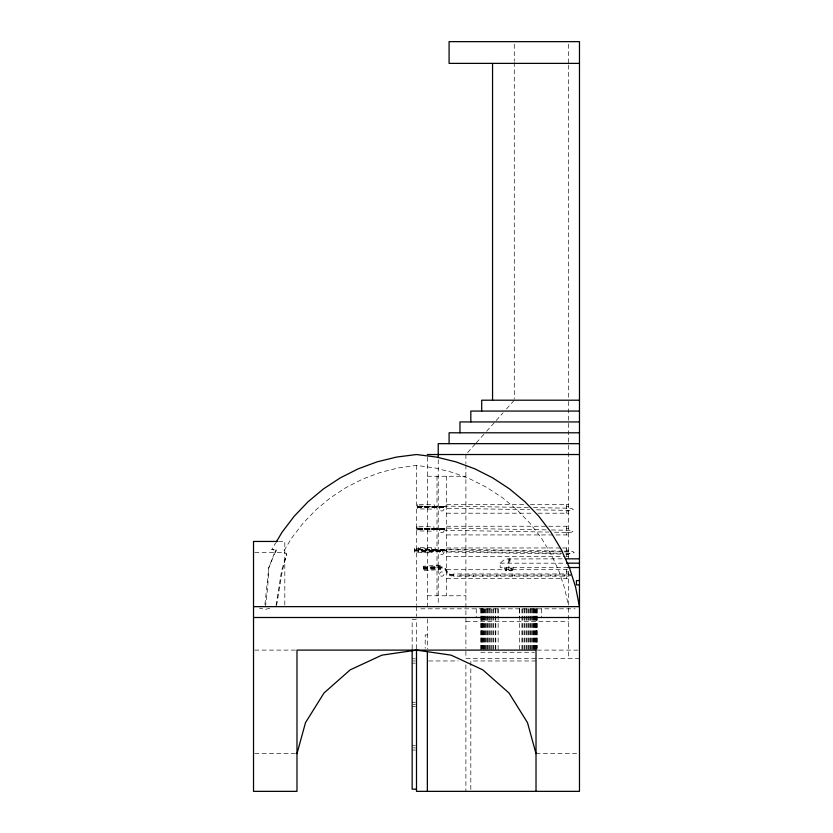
<?xml version="1.0" encoding="UTF-8"?>
<svg xmlns="http://www.w3.org/2000/svg" width="833" height="833" viewBox="0 0 833 833"><rect width="100%" height="100%" fill="white"/><g stroke="black" fill="none" stroke-linecap="round" stroke-linejoin="round"><path stroke-width="0.62" stroke-dasharray="4.17 3.12" d="M442.417 549.78L442.375 551.956L560.599 554.018M265.488 606.976L267.757 586.942L268.757 567.814L274.13 553.706M264.915 604.508L268.757 567.814L274.651 553.706M276.608 605.424L282.366 570.761L286.667 553.851L283.147 552.092L291.748 537.92L303.118 523.155L316.051 509.744L330.378 497.842L345.945 487.597L362.553 479.142L379.983 472.571L398.049 467.969L416.5 465.397L434.951 467.969L453.017 472.571L470.447 479.142L487.055 487.597L502.622 497.842L516.949 509.744L529.882 523.155L541.252 537.92L550.915 553.851L558.756 570.761L564.68 588.431L568.356 605.424M276.035 605.424L281.585 570.761L286.667 553.851M274.244 549.957L271.787 549.499L275.64 543.022M567.919 567.523L500.164 567.523L500.164 563.181L503.996 559.984L507.182 558.964L562.785 558.839M467.625 452.59L475.404 443.854M476.268 442.885L485.774 432.212M486.639 431.244L495.281 421.54M496.145 420.571L503.049 412.814M506.506 408.93L514.284 400.204M269.715 608.225L265.206 609.485L259.365 608.059M423.466 567.044L440.334 566.148M423.508 567.804L441.115 566.867C447.581 566.117 446.623 576.53 453.444 574.51M423.518 567.96L440.386 567.179M423.528 568.2L440.397 567.315M423.539 568.345L440.407 567.45A6.091 6.091 0 0 1 446.925 571.802A4.529 4.529 0 0 0 451.267 575.062L453.444 575.062M423.549 568.481L440.407 567.596M423.549 568.616L440.418 567.721M423.57 568.866L441.105 567.96C447.102 567.846 446.436 577.863 453.444 575.603M423.601 569.647L440.47 568.752M427.36 476.257L465.897 476.257M446.634 504.506L525.217 504.506M530.371 504.506L568.616 504.506M566.44 506.683L568.616 506.683M566.44 511.025L568.616 511.025M446.634 513.201L531.652 513.201M538.097 513.201L568.616 513.201M446.634 526.237L568.616 526.237M566.44 528.414L568.616 528.414M566.44 532.756L568.616 532.756M446.634 534.932L568.616 534.932M278.555 541.45L284.813 541.45L284.813 606.643M446.634 547.968L561.286 547.968M562.577 547.968L568.616 547.968M566.44 550.144L568.616 550.144M254.773 552.31L276.056 552.31M277.306 552.31L284.813 552.31M566.44 554.486L568.616 554.486M446.634 556.663L565.149 556.663M568.616 556.663L566.44 556.663L566.44 547.968M500.164 563.181L565.357 563.181M438.231 567.45L440.407 567.45M446.634 569.699L568.616 569.699L568.616 658.486M566.44 571.875L568.616 571.875M566.45 575.062L457.786 575.062L457.806 576.144M446.634 578.394L568.616 578.394M427.36 595.772L465.897 595.772M420.842 608.819L575.134 608.819M465.897 621.543L568.616 621.543M427.36 634.892L425.194 634.892L425.194 648.334M254.804 650.104L295.705 650.104M537.295 650.104L578.196 650.104M480.787 652.27L534.432 652.27M579.476 658.486L465.897 658.486L465.897 649.396M412.158 658.799L415.417 658.799M413.241 660.965L415.417 660.965M428.651 660.965L458.192 660.965M536.015 660.965L470.822 660.965L470.822 791.35M412.158 663.141L415.417 663.141M412.158 702.25L415.417 702.25M413.241 704.426L415.417 704.426M412.158 706.603L415.417 706.603M412.158 745.712L415.417 745.712M413.241 747.888L415.417 747.888M412.158 750.064L415.417 750.064M254.804 753.657L296.985 753.657M536.015 753.657L578.196 753.657M528.278 507.516L445.134 506.058L445.093 508.234L529.538 509.713M533.474 507.609L571.157 508.265L573.302 509.39L571.115 510.431L534.734 509.796M445.124 506.61L417.312 506.12L445.124 506.683M417.312 506.391L445.124 506.881M417.312 506.526L445.124 507.005M417.302 506.662L445.114 507.287M417.302 506.933L445.114 507.422M417.302 507.13L445.114 507.62L417.302 507.193M546.136 529.861L444.812 528.091L444.77 530.267L548.697 532.079M551.342 529.955L570.824 530.298L572.979 531.423L570.782 532.464L553.893 532.172M416.979 528.424L444.791 528.913M416.979 528.695L444.791 529.184M416.979 528.84L444.78 529.319M416.969 528.965L444.78 529.455M444.78 529.569L416.969 529.163L444.78 529.705M562.993 551.123L446.071 549.082L446.03 551.259L561.661 553.279M564.295 551.154L572.084 551.29L574.239 552.414L572.052 553.456L562.952 553.299M418.249 549.166L446.061 549.634M418.249 549.218L563.233 551.894M564.535 551.915L568.429 551.977L570.584 553.102L568.398 554.153L565.794 554.112M418.239 549.551L446.061 549.905M418.239 549.686L446.051 550.176M418.239 549.832L446.051 550.311M414.595 549.999L446.051 550.446M414.595 550.113L446.04 550.696M414.584 550.238L442.396 550.728M414.584 550.384L442.396 550.873M414.584 550.655L442.396 551.144M414.574 550.852L442.385 551.248M414.574 550.905L442.385 551.394M271.787 549.499L273.953 549.842M568.616 44.253L568.616 63.735M568.616 65.036L568.616 400.204M568.616 401.496L568.616 561.057M566.44 504.506L566.44 513.201M566.44 526.237L566.44 534.932M566.44 569.699L566.44 578.394M564.295 575.062L564.295 576.144M564.285 575.062L564.285 576.144M555.049 575.062L555.028 576.144M550.686 575.062L550.707 576.144M541.46 575.062L541.419 576.144M541.45 608.819L541.45 617.503M537.108 575.062L537.118 576.144M537.108 608.819L537.108 648.438M536.941 608.819L536.941 648.438M536.514 608.819L536.514 651M536.327 608.819L536.327 651M535.827 608.819L535.827 651M535.494 608.819L535.494 651M534.88 608.819L534.88 651M534.432 608.819L534.432 651M533.693 608.819L533.693 651M533.13 608.819L533.13 651M532.277 608.819L532.277 651M531.631 608.819L531.631 651M530.663 608.819L530.663 651M529.955 608.819L529.955 651M528.872 608.819L528.872 651M528.101 608.819L528.101 651M527.851 575.062L527.883 576.144M526.914 608.819L526.914 651M526.133 608.819L526.133 651M524.811 608.819L524.811 651M524.051 608.819L524.051 651M523.541 575.062L523.541 576.144M522.52 608.819L522.52 651M521.906 608.819L521.906 651M519.719 608.819L519.719 617.503M519.573 608.819L519.573 651M514.284 44.253L514.284 61.132M514.284 62.433L514.284 398.903M514.305 575.062L514.273 576.144M513.19 567.523L513.19 568.835L504.517 568.835L504.517 567.523M512.514 569.699L512.514 570.355L505.194 570.355L505.194 569.699M512.128 575.062L512.128 576.144M511.899 568.835L511.899 570.782L505.808 570.782L505.808 568.835M511.004 567.523L511.004 570.782M509.983 558.828A10.746 1.406 -90 0 0 508.859 563.181A10.746 1.406 90 0 1 509.983 558.828L509.983 563.181M509.952 575.062L509.952 576.144M508.859 558.839L508.859 570.782M506.703 567.523L506.703 570.782M500.695 575.062L500.716 576.144M498.134 608.819L498.134 651M497.988 608.819L497.988 617.503M496.374 575.062L496.385 576.144M495.802 608.819L495.802 651M495.187 608.819L495.187 651M493.657 608.819L493.657 651M492.897 608.819L492.897 651M491.574 608.819L491.574 651M490.793 608.819L490.793 651M489.606 608.819L489.606 651M488.836 608.819L488.836 651M487.763 608.819L487.763 651M487.138 575.062L487.118 576.144M487.045 608.819L487.045 651M486.076 608.819L486.076 651M485.431 608.819L485.431 651M484.577 608.819L484.577 651M484.015 608.819L484.015 651M483.286 608.819L483.286 651M482.796 575.062L482.796 576.144M482.828 608.819L482.828 651M482.213 608.819L482.213 648.438M481.88 608.819L481.88 648.438M481.38 608.819L481.38 651M481.193 608.819L481.193 651M480.787 608.819L480.787 651M476.257 608.819L476.257 617.503M469.208 575.062L469.208 576.144M465.897 454.526L465.897 463.627M465.897 464.918L465.897 648.293M465.897 664.838L465.897 791.35M459.972 575.062L459.951 576.144M446.634 476.257L446.634 595.772M438.231 459.733L438.231 605.341M437.002 476.257L437.002 595.772M427.36 457.13L427.36 606.643M427.36 619.023L427.36 648.824M416.5 465.397L416.5 605.341M416.5 606.643L416.5 616.295M416.5 648.699L416.5 619.679L412.158 619.679L412.158 648.699M414.626 548.218L414.542 552.56L431.494 552.862L431.567 548.52L414.626 548.218M417.01 526.529L416.937 530.881L433.889 531.173L433.962 526.831L417.01 526.529M417.343 504.496L417.271 508.848L434.212 509.14L434.295 504.798L417.343 504.496M418.281 547.52L418.208 551.873L435.149 552.164L435.222 547.822L418.281 547.52M570.782 575.062L568.616 576.144L453.444 576.144L453.444 573.968L568.616 573.968L570.782 575.062M440.345 565.284L423.424 566.18L423.653 570.511L440.574 569.616L440.345 565.284M444.801 528.643L416.989 528.174L444.791 528.705M473.54 576.144L473.56 575.062L473.529 576.144M440.73 510.733A2.176 2.176 0 0 0 443.989 508.859A2.176 2.176 0 0 0 440.73 506.974A2.176 2.176 0 0 0 440.73 510.733M440.73 554.195A2.176 2.176 0 0 0 443.989 552.31A2.176 2.176 0 0 0 440.73 550.436A2.176 2.176 0 0 0 440.73 554.195M440.73 532.464A2.176 2.176 0 0 0 443.989 530.59A2.176 2.176 0 0 0 440.73 528.705A2.176 2.176 0 0 0 440.73 532.464M440.73 575.926A2.176 2.176 0 0 0 443.989 574.041A2.176 2.176 0 0 0 440.73 572.167A2.176 2.176 0 0 0 440.73 575.926"/><path stroke-width="1.25" d="M296.985 753.657L305.492 722.68L323.985 693.014L350.183 669.857L381.899 655.144L416.5 650.104L451.101 655.144L482.817 669.857L509.015 693.014L527.508 722.68L536.015 753.657M275.14 552.539L276.119 550.186M276.275 541.95L282.054 532.235L294.195 516.241L308.075 501.726L323.516 488.877L340.301 477.861L358.232 468.812L377.078 461.857L396.581 457.067L416.5 454.526L436.419 457.067L455.922 461.857L474.768 468.812L492.699 477.861L509.484 488.877L524.925 501.726L538.805 516.241L550.946 532.235L561.213 549.499L569.449 567.814L575.572 586.942L579.476 606.643L253.524 606.643M579.476 63.381L449.091 63.381L449.091 41.65L579.476 41.65L579.476 791.35L416.5 791.35L416.5 649.938M579.476 400.204L481.693 400.204L481.693 411.065M579.476 411.065L470.822 411.065L470.822 421.935M579.476 421.935L459.962 421.935L459.962 432.796M579.476 432.796L449.091 432.796L449.091 443.666M579.476 443.666L438.231 443.666L438.231 457.13M427.36 454.526L579.476 454.526M277.306 541.45L253.524 541.45L253.524 791.35L296.985 791.35L296.985 650.104L536.015 650.104L536.015 791.35M565.357 558.839L579.476 558.839M566.638 563.181L579.476 563.181M567.919 567.523L579.476 567.523M579.476 580.57L576.436 580.57L576.436 584.912L579.476 584.912M253.524 617.503L579.476 617.503M416.5 789.174L412.158 789.174L412.158 649.959M492.553 63.381L492.553 400.204M427.36 651.416L427.36 791.35"/></g></svg>
